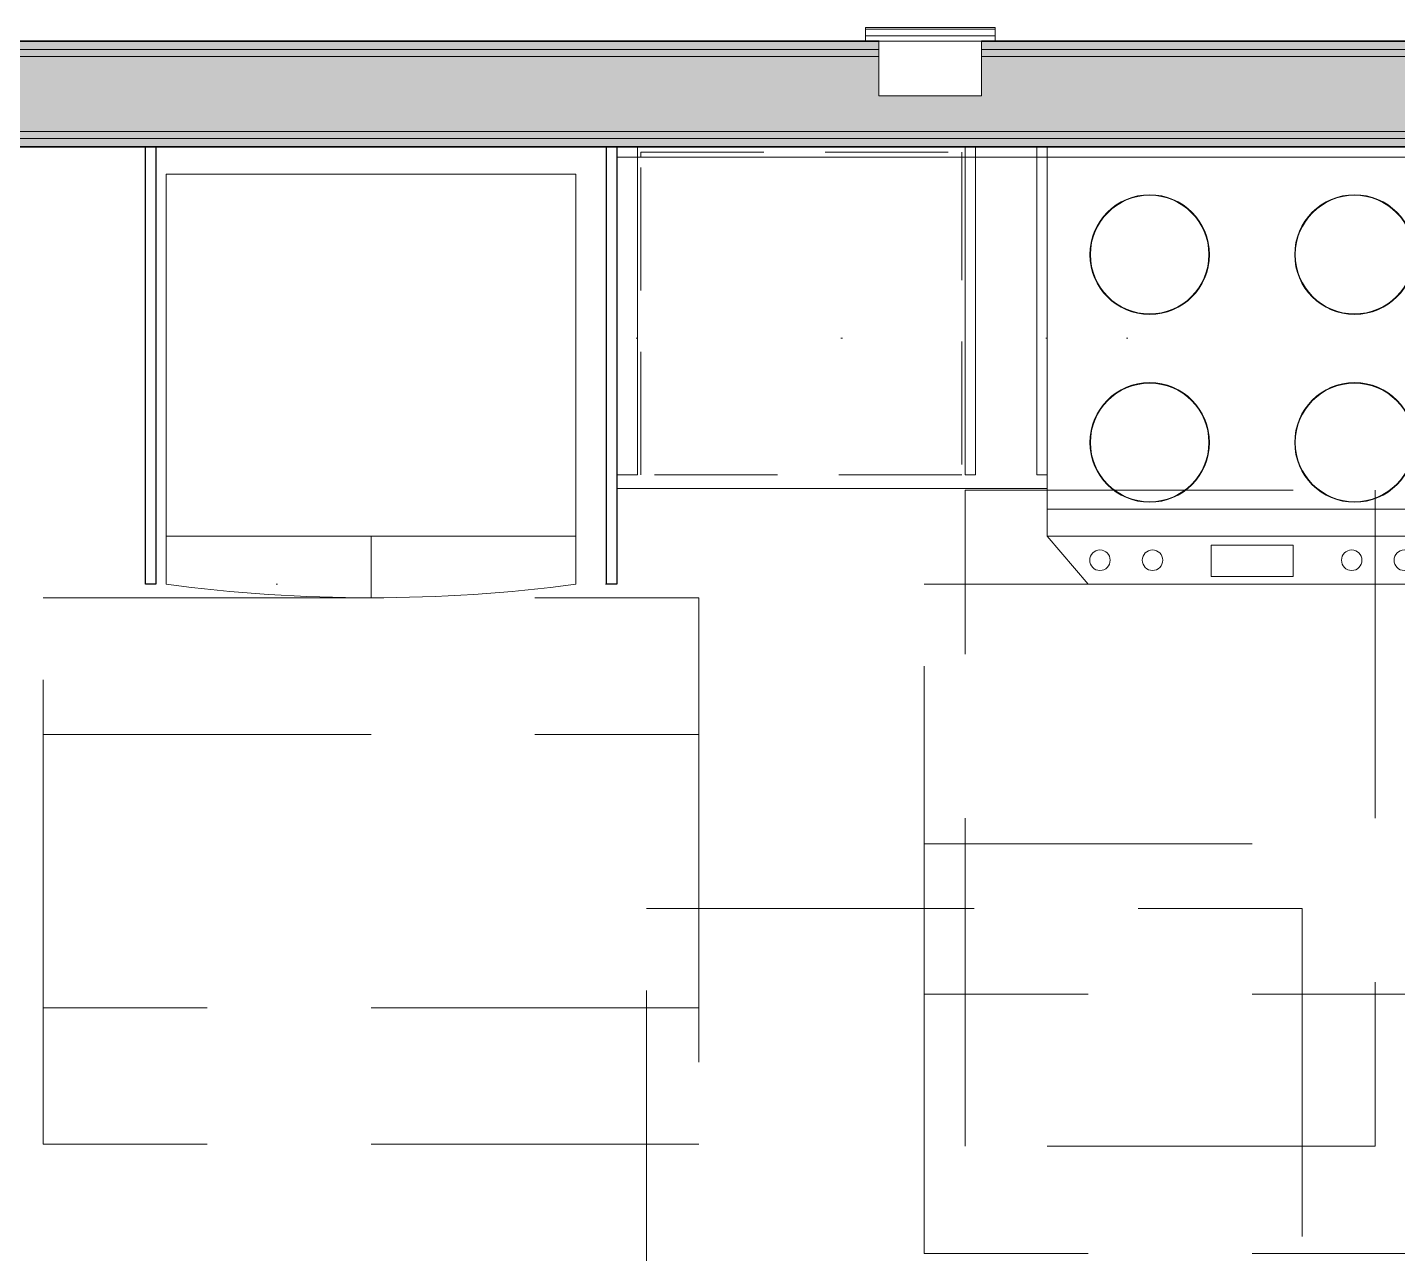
# Model space of a CAD drawing. Header units: inches. Extents: x 6 to 8416, y -388 to 6104.
# Drawn here: x 6832.6 to 6932.9, y 1418.4 to 1508.2 of the extents above; entities that cross this region are included whole.
import ezdxf

# ---------------------------------------------------------------- set-up
doc = ezdxf.new("R2010")
doc.units = ezdxf.units.IN
doc.header["$MEASUREMENT"] = 0
for name, pattern in [('Dot 1_16_', [24, 0, -24]), ('Hidden 1_16_', [36, 24, -12]), ('Hidden 1_8_', [9, 6, -3]), ('Hidden 3_16_', [13.5, 9, -4.5])]:
    doc.linetypes.add(name, pattern=pattern)
for name, color, linetype, lineweight in [('A-GENM', 13, 'Continuous', 18), ('A-ROOM', 32, 'Continuous', 13), ('A-WALL', 113, 'Continuous', 25), ('A-WALL-PATT', 111, 'Continuous', 35), ('I-WALL', 2, 'Continuous', 25), ('Q-CASE', 31, 'Continuous', 18), ('Q-SPCQ', 91, 'Continuous', 18), ('Q-SPCQ-HDLN', 91, 'Hidden 3_16_', 9)]:
    doc.layers.add(name, color=color, linetype=linetype, lineweight=lineweight)

# ---------------------------------------------------------------- blocks, each defined once
blk = doc.blocks.new('GM KT - Type B_G7 - AM - Non-Recessed at Panel - 60-3_4_ Counter to Counter-V1229-LEVEL 3 - PLAN Copy 1 Copy 1')
at = {"layer": 'A-GENM', "lineweight": 9}
for p, q in [((-77.97, 0), (-77.97, -0.75)), ((-77.97, -0.75), (-77.97, 0)), ((-77.97, 0), (-46.47, 0)), ((-77.97, 0), (-77.97, -0.75)), ((-77.97, 0), (-77.97, -0.75)), ((-77.97, -0.75), (-77.97, -25)), ((-77.97, -25), (-77.97, -0.75)), ((-0.02, -0.75), (-77.97, -0.75)), ((-77.97, -0.75), (-0.78, -0.75)), ((-46.47, -0.75), (-46.47, 0)), ((-46.47, 0), (-46.47, -0.75)), ((-46.47, -25), (-46.47, -0.75)), ((-46.47, -0.75), (-46.47, -25)), ((-77.97, -25), (-46.47, -25)), ((-46.47, -25), (-77.97, -25))]:
    blk.add_line(p, q, dxfattribs=at)
blk = doc.blocks.new('CW - LW - Filler - Toe Kick - AM - 0 3_4_ W x 24_ D x H-V1231-LEVEL 3 - PLAN Copy 1 Copy 1')
at = {"layer": 'Q-CASE', "lineweight": 9}
for p, q in [((18.61, 0), (19.36, 0)), ((18.61, 0), (18.61, -0.75)), ((18.61, -0.75), (18.61, 0)), ((18.61, 0), (19.36, 0)), ((19.36, 0), (18.61, 0)), ((18.61, -0.75), (18.61, -24)), ((18.61, -24), (18.61, -0.75)), ((19.36, 0), (19.36, -0.75)), ((19.36, -0.75), (19.36, 0)), ((19.36, -0.75), (19.36, -24)), ((19.36, -24), (19.36, -0.75)), ((18.61, -24), (19.36, -24)), ((19.36, -24), (18.61, -24)), ((18.61, -24), (19.36, -24)), ((18.61, -24), (19.36, -24))]:
    blk.add_line(p, q, dxfattribs=at)
blk = doc.blocks.new('CW - LW - Filler - AM - 0 3_4_ W x 32_ D x H-2223674-LEVEL 3 - PLAN Copy 1 Copy 1')
at = {"layer": 'Q-CASE', "lineweight": 9}
for p, q in [((18.61, 0), (18.61, -32)), ((19.36, 0), (18.61, 0)), ((18.61, 0), (18.61, -32)), ((19.36, 0), (18.61, 0)), ((18.61, -32), (18.61, 0)), ((18.61, 0), (19.36, 0)), ((19.36, -0.75), (19.36, 0)), ((19.36, -32), (19.36, 0)), ((19.36, 0), (19.36, -0.75)), ((19.36, -24), (19.36, -0.75)), ((19.36, -0.75), (19.36, -24)), ((19.36, -25), (19.36, -24)), ((19.36, -24), (19.36, -25)), ((19.36, -32), (19.36, -25)), ((19.36, -25), (19.36, -32)), ((19.36, -32), (18.61, -32)), ((18.61, -32), (19.36, -32)), ((19.36, -32), (18.61, -32)), ((18.61, -32), (19.36, -32))]:
    blk.add_line(p, q, dxfattribs=at)
at = {"layer": 'Q-CASE', "lineweight": 25}
for p, q in [((18.61, -32), (18.61, 0)), ((18.61, 0), (19.36, 0)), ((19.36, 0), (19.36, -32)), ((19.36, -32), (18.61, -32))]:
    blk.add_line(p, q, dxfattribs=at)
blk = doc.blocks.new('CW - UP - Double Doors - AM - 33_ W x 32_ D x H-2223676-LEVEL 3 - PLAN Copy 1 Copy 1')
at = {"layer": 'Q-CASE', "linetype": 'Dot 1_16_', "lineweight": 9}
for p, q in [((-14.26, 0), (18.74, 0)), ((18.74, -32), (-14.26, -32))]:
    blk.add_line(p, q, dxfattribs=at)
blk = doc.blocks.new('CW - UP - Double Doors - AM - 30_ W x 14_ D x H-2223684-LEVEL 3 - PLAN Copy 1 Copy 1')
at = {"layer": 'Q-CASE', "linetype": 'Dot 1_16_', "lineweight": 9}
for p, q in [((-11.26, 0), (18.74, 0)), ((18.74, -14), (-11.26, -14))]:
    blk.add_line(p, q, dxfattribs=at)
blk = doc.blocks.new('CW - UP - Filler - AM - 1 1_2_ W x 14_ D x H-2223693-LEVEL 3 - PLAN Copy 1 Copy 1')
at = {"layer": 'Q-CASE', "linetype": 'Dot 1_16_', "lineweight": 9}
for p, q in [((17.49, 0), (18.99, 0)), ((18.99, -14), (17.49, -14))]:
    blk.add_line(p, q, dxfattribs=at)
blk = doc.blocks.new('z Nested-Refrigerator-French Door-AM - z Nested-Refrigerator-French Door-AM-17862082-LEVEL 3 - PLAN Copy 1 Copy 1')
at = {"layer": 'Q-SPCQ'}
for p, q in [((-14.8125, 0), (-14.8125, -30)), ((15.1875, 0), (-14.8125, 0)), ((15.1875, -30), (15.1875, 0)), ((-14.8125, -26.5), (15.1875, -26.5)), ((0.1875, -26.5), (0.1875, -31))]:
    blk.add_line(p, q, dxfattribs=at)
for start, end in [(262.37185, 270), (270, 277.62815)]:
    blk.add_arc((0.1875, 82), 113, start, end, dxfattribs=at)
blk = doc.blocks.new('z Nested-Clearance-Rectangle-AM - Clearance-1978794-LEVEL 3 - PLAN Copy 1 Copy 1')
at = {"layer": 'A-GENM', "linetype": 'Hidden 1_16_', "lineweight": 9}
for p, q in [((-15, -48), (-15, 0)), ((-15, 0), (15, 0)), ((15, 0), (15, -48)), ((15, -48), (-15, -48))]:
    blk.add_line(p, q, dxfattribs=at)
blk = doc.blocks.new('CW - LW - Filler - AM - 0 3_4_ W x 32_ D x H-V645-LEVEL 3 - PLAN Copy 1 Copy 1')
at = {"layer": 'Q-CASE', "lineweight": 9}
for p, q in [((18.61, 0), (18.61, -32)), ((18.61, 0), (18.61, -32)), ((19.36, 0), (18.61, 0)), ((18.61, -32), (18.61, 0)), ((19.36, -32), (19.36, 0)), ((19.36, -32), (19.36, 0)), ((19.36, 0), (19.36, -32)), ((19.36, -32), (18.61, -32)), ((18.61, -32), (19.36, -32)), ((19.36, -32), (18.61, -32)), ((18.61, -32), (19.36, -32))]:
    blk.add_line(p, q, dxfattribs=at)
at = {"layer": 'Q-CASE', "lineweight": 25}
for p, q in [((18.61, -32), (18.61, 0)), ((18.61, 0), (19.36, 0)), ((19.36, 0), (19.36, -32)), ((19.36, -32), (18.61, -32))]:
    blk.add_line(p, q, dxfattribs=at)
blk = doc.blocks.new('CW - UP - Single Door - AM - 15_ W x 14_ D x H-5099647-LEVEL 3 - PLAN Copy 1 Copy 1')
at = {"layer": 'Q-CASE', "linetype": 'Dot 1_16_', "lineweight": 9}
for p, q in [((3.74, 0), (18.74, 0)), ((18.74, -14), (3.74, -14))]:
    blk.add_line(p, q, dxfattribs=at)
blk = doc.blocks.new('z Nested-Range - z Nested-Range-V1234-LEVEL 3 - PLAN Copy 1 Copy 1')
at = {"layer": 'Q-SPCQ'}
for p, q in [((-15, 0), (-15, -0.75)), ((-15, -0.75), (-15, 0)), ((-15, 0), (14.94, 0)), ((14.94, 0), (-15, 0)), ((-15, 0), (-15, -0.75)), ((-15, -0.75), (-15, 0)), ((-15, 0), (14.94, 0)), ((-15, -0.75), (-15, -28.5)), ((-15, -24), (-15, -0.75)), ((-15, -0.75), (-15, -24)), ((-15, -24), (-15, -0.75)), ((15, -0.75), (15, 0)), ((15, -0.09), (15, -0.75)), ((15, -0.75), (15, -0.09)), ((15, -0.09), (15, -0.75)), ((15, -28.5), (15, -0.75)), ((15, -0.75), (15, -24)), ((15, -24), (15, -0.75)), ((15, -0.75), (15, -21)), ((15, -21), (15, -24)), ((-15, -25), (-15, -24)), ((-15, -24), (-15, -25)), ((-15, -25), (-15, -24)), ((15, -24), (15, -25)), ((15, -25), (15, -24)), ((15, -24), (15, -25)), ((-15, -28.5), (-15, -25)), ((-15, -25), (-15, -26.5)), ((-15, -26.5), (-15, -25)), ((15, -25), (15, -28.5)), ((15, -26.5), (15, -25)), ((15, -25), (15, -26.5)), ((-15, -26.5), (15, -26.5)), ((15, -26.5), (-15, -26.5)), ((15, -28.5), (-15, -28.5)), ((-15, -28.5), (15, -28.5)), ((-15, -28.5), (-12, -32)), ((-12, -32), (-15, -28.5)), ((-15, -28.5), (15, -28.5)), ((15, -28.5), (-15, -28.5)), ((12, -32), (15, -28.5)), ((15, -28.5), (12, -32)), ((-12, -32), (12, -32))]:
    blk.add_line(p, q, dxfattribs=at)
at = {"layer": 'Q-SPCQ', "lineweight": 9}
for p, q in [((-3, -29.14), (-3, -31.43)), ((3, -29.14), (-3, -29.14)), ((3, -31.43), (3, -29.14)), ((-3, -31.43), (3, -31.43))]:
    blk.add_line(p, q, dxfattribs=at)
for centre in [(-11.14, -30.25), (-7.29, -30.25), (7.29, -30.25), (11.14, -30.25)]:
    blk.add_circle(centre, 0.75, dxfattribs=at)
for centre, radius, start, end in [((-7.5, -7.88), 4.38, 360, 180), ((-7.5, -7.88), 4.37, 0, 180), ((-7.5, -7.88), 4.34, 0, 180), ((-7.5, -7.88), 4.34, 0, 180), ((7.5, -7.88), 4.38, 360, 180), ((7.5, -7.88), 4.37, 0, 180), ((7.5, -7.88), 4.34, 0, 180), ((7.5, -7.88), 4.34, 0, 180), ((-7.5, -7.88), 4.38, 180, 360), ((-7.5, -7.88), 4.37, 180, 360), ((-7.5, -7.88), 4.34, 180, 360), ((-7.5, -7.88), 4.34, 180, 360), ((7.5, -7.88), 4.38, 180, 360), ((7.5, -7.88), 4.37, 180, 360), ((7.5, -7.88), 4.34, 180, 360), ((7.5, -7.88), 4.34, 180, 360), ((-7.5, -21.63), 4.38, 360, 180), ((-7.5, -21.63), 4.37, 0, 180), ((-7.5, -21.63), 4.34, 0, 180), ((-7.5, -21.63), 4.34, 0, 180), ((7.5, -21.63), 4.38, 360, 180), ((7.5, -21.63), 4.37, 0, 180), ((7.5, -21.63), 4.34, 0, 180), ((7.5, -21.63), 4.34, 0, 180), ((-7.5, -21.63), 4.38, 180, 360), ((-7.5, -21.63), 4.37, 180, 360), ((-7.5, -21.63), 4.34, 180, 360), ((-7.5, -21.63), 4.34, 180, 360), ((7.5, -21.63), 4.38, 180, 360), ((7.5, -21.63), 4.37, 180, 360), ((7.5, -21.63), 4.34, 180, 360), ((7.5, -21.63), 4.34, 180, 360)]:
    blk.add_arc(centre, radius, start, end, dxfattribs=at)
blk = doc.blocks.new('z Nested-Clearance-Plumbing-AM - Clearance-2223332-LEVEL 3 - PLAN Copy 1 Copy 1')
at = {"layer": 'A-GENM', "linetype": 'Hidden 1_16_', "lineweight": 9}
for p, q in [((-15, -48), (-15, 0)), ((-15, 0), (15, 0)), ((15, 0), (15, -48)), ((15, -48), (-15, -48))]:
    blk.add_line(p, q, dxfattribs=at)
blk = doc.blocks.new('CW - UP - Single Door - AM - 15_ W x 14_ D x H-5099638-LEVEL 3 - PLAN Copy 1 Copy 1')
at = {"layer": 'Q-CASE', "linetype": 'Dot 1_16_', "lineweight": 9}
for p, q in [((3.74, 0), (18.74, 0)), ((18.74, -14), (3.74, -14))]:
    blk.add_line(p, q, dxfattribs=at)
blk = doc.blocks.new('CW - LW - Filler - Toe Kick - AM - 1 1_2_ W x 24_ D x H-V1256-LEVEL 3 - PLAN Copy 1 Copy 1')
at = {"layer": 'Q-CASE', "lineweight": 9}
for p, q in [((18.24, 0), (18.24, -0.75)), ((18.24, -0.75), (18.24, 0)), ((18.24, 0), (19.74, 0)), ((19.74, 0), (18.24, 0)), ((18.24, 0), (19.74, 0)), ((18.24, -0.75), (18.24, -24)), ((18.24, -24), (18.24, -0.75)), ((19.74, 0), (19.74, -0.75)), ((19.74, -0.75), (19.74, 0)), ((19.74, -0.75), (19.74, -24)), ((19.74, -24), (19.74, -0.75)), ((18.24, -24), (19.74, -24)), ((19.74, -24), (18.24, -24)), ((18.24, -24), (19.74, -24)), ((18.24, -24), (19.74, -24))]:
    blk.add_line(p, q, dxfattribs=at)
blk = doc.blocks.new('CW - LW - Filler - Toe Kick - AM - 0 3_4_ W x 24_ D x H-V1257-LEVEL 3 - PLAN Copy 1 Copy 1')
at = {"layer": 'Q-CASE', "lineweight": 9}
for p, q in [((18.61, 0), (19.36, 0)), ((18.61, 0), (18.61, -0.75)), ((18.61, -0.75), (18.61, 0)), ((18.61, 0), (19.36, 0)), ((19.36, 0), (18.61, 0)), ((18.61, -0.75), (18.61, -24)), ((18.61, -24), (18.61, -0.75)), ((19.36, 0), (19.36, -0.75)), ((19.36, -0.75), (19.36, 0)), ((19.36, -0.75), (19.36, -24)), ((19.36, -24), (19.36, -0.75)), ((18.61, -24), (19.36, -24)), ((19.36, -24), (18.61, -24)), ((18.61, -24), (19.36, -24)), ((18.61, -24), (19.36, -24))]:
    blk.add_line(p, q, dxfattribs=at)
blk = doc.blocks.new('z Nested-Dishwasher-AM - DW-V1200-LEVEL 3 - PLAN Copy 1 Copy 1')
at = {"layer": 'Q-SPCQ-HDLN'}
for p, q in [((-11.75, -0.625), (-11.75, -0.25)), ((-11.75, -0.25), (11.75, -0.25)), ((-11.75, -23.875), (-11.75, -0.625)), ((11.75, -0.25), (11.75, -0.625)), ((11.75, -0.625), (11.75, -23.875)), ((11.75, -23.875), (-11.75, -23.875))]:
    blk.add_line(p, q, dxfattribs=at)
blk = doc.blocks.new('SE Fire Extinguisher Cabinet-Semi Recessed-WH-AM - 9 1_2 x 5 x 24_-19824897-LEVEL 3 - PLAN Copy 1 Copy 1')
at = {"layer": 'Q-SPCQ'}
for p, q in [((-9.07, 3.88), (-9.07, 4.87)), ((-9.07, 4.87), (0.43, 4.87)), ((-9.07, 3.88), (-9.07, 4.75)), ((-9.07, 4.75), (0.43, 4.75)), ((-9.07, 4.25), (0.43, 4.25)), ((0.43, 4.87), (0.43, 3.88)), ((0.43, 4.75), (0.43, 3.88)), ((0.43, 3.88), (-9.07, 3.88)), ((-0.57, 3.88), (-8.07, 3.88)), ((-8.07, 3.88), (-8.07, -0.13)), ((-0.57, -0.13), (-0.57, 3.88)), ((-8.07, -0.13), (-0.57, -0.13))]:
    blk.add_line(p, q, dxfattribs=at)

msp = doc.modelspace()

# ---------------------------------------------------------------- hatches: boundary and pattern name
at = {"layer": 'A-WALL-PATT'}
h = msp.add_hatch(color=10, dxfattribs=at)
h.paths.add_polyline_path([(6940.44803685, 1506.56077679), (6953.66533733, 1506.56077679), (6953.66533733, 1507.18577679), (6902.41533733, 1507.18577679), (6902.41533733, 1506.56077679), (6906.70553685, 1506.56077679)])
h.paths.add_polyline_path([(6894.91533733, 1506.56077679), (6894.91533733, 1507.18577679), (6813.41533733, 1507.18577679), (6813.41533733, 1506.56077679), (6839.22053685, 1506.56077679)])
h.paths.add_polyline_path([(6769.04033733, 1506.56077679), (6777.41533733, 1506.56077679), (6777.41533733, 1507.18577679), (6769.04033733, 1507.18577679)])
h = msp.add_hatch(color=10, dxfattribs=at)
h.paths.add_polyline_path([(6953.66533733, 1500.06077679), (6953.66533733, 1500.56077679), (6813.41533733, 1500.56077679), (6813.41533733, 1500.06077679), (6940.44803685, 1500.06077679)])
h.paths.add_polyline_path([(6777.41533733, 1500.06077679), (6777.41533733, 1500.56077679), (6769.04033733, 1500.56077679), (6769.04033733, 1500.06077679), (6771.73553685, 1500.06077679)])
at = {"layer": 'A-WALL-PATT', "lineweight": 25}
h = msp.add_hatch(color=10, dxfattribs=at)
h.paths.add_polyline_path([(6906.70553685, 1499.43577679), (6953.66533733, 1499.43577679), (6953.66533733, 1500.06077679), (6813.41533733, 1500.06077679), (6813.41533733, 1499.43577679), (6839.22053685, 1499.43577679)])
h.paths.add_polyline_path([(6777.41533733, 1499.43577679), (6777.41533733, 1500.06077679), (6769.04033733, 1500.06077679), (6769.04033733, 1499.43577679), (6771.73553685, 1499.43577679)])
at = {"layer": 'I-WALL'}
h = msp.add_hatch(color=10, dxfattribs=at)
h.paths.add_polyline_path([(6953.66533733, 1506.06077679), (6953.66533733, 1506.56077679), (6902.41533733, 1506.56077679), (6902.41533733, 1506.06077679), (6940.44803685, 1506.06077679)])
h.paths.add_polyline_path([(6894.91533733, 1506.06077679), (6894.91533733, 1506.56077679), (6813.41533733, 1506.56077679), (6813.41533733, 1506.06077679), (6839.22053685, 1506.06077679)])
h.paths.add_polyline_path([(6769.04033733, 1506.06077679), (6777.41533733, 1506.06077679), (6777.41533733, 1506.56077679), (6769.04033733, 1506.56077679)])
h = msp.add_hatch(color=10, dxfattribs=at)
h.paths.add_polyline_path([(6953.66533733, 1500.56077679), (6953.66533733, 1506.06077679), (6902.41533733, 1506.06077679), (6902.41533733, 1503.18577679), (6894.91533733, 1503.18577679), (6894.91533733, 1506.06077679), (6813.41533733, 1506.06077679), (6813.41533733, 1500.56077679), (6940.44803685, 1500.56077679)])
h.paths.add_polyline_path([(6771.73553685, 1500.56077679), (6777.41533733, 1500.56077679), (6777.41533733, 1506.06077679), (6769.04033733, 1506.06077679), (6769.04033733, 1500.56077679)])

# ---------------------------------------------------------------- linework, layer by layer
at = {"layer": 'A-ROOM', "lineweight": 9, "flags": 128}
msp.add_lwpolyline([(5517.16533733, 950.68577679), (5517.16533733, 1329.68577679), (5517.16533733, 1374.56077679), (5517.16533733, 1507.18577679), (5612.29033733, 1507.18577679), (6058.16533733, 1507.18577679), (6133.29033733, 1507.18577679), (6196.26633733, 1507.18577679), (6208.31433733, 1507.18577679), (6287.04033733, 1507.18577679), (6553.41533733, 1507.18577679), (6623.91533733, 1507.18577679), (6684.85253134, 1507.18577679), (6691.72814332, 1507.18577679), (6769.04033733, 1507.18577679), (6953.66533733, 1507.18577679), (7039.41533733, 1507.18577679), (7109.91533733, 1507.18577679), (7146.66533733, 1507.18577679), (7492.29033733, 1507.18577679)], dxfattribs=at)
msp.add_lwpolyline([(7101.16533733, 1214.81077679), (7101.16533733, 1342.68577679), (7101.16533733, 1482.68577679), (7036.41533733, 1482.68577679), (7036.41533733, 1499.93577679), (6953.66533733, 1499.93577679), (6953.66533733, 1499.43577679), (6769.04033733, 1499.43577679), (6691.66533733, 1499.43577679), (6691.66533733, 1465.43577679), (6684.91533733, 1465.43577679), (6684.91533733, 1499.43577679), (6626.91533733, 1499.43577679), (6626.91533733, 1485.68577679), (6624.91533733, 1485.68577679), (6624.91533733, 1214.81077679)], close=True, dxfattribs=at)
at = {"layer": 'A-WALL', "lineweight": 9}
for p, q in [((6894.91533733, 1506.56077679), (6813.41533733, 1506.56077679)), ((6894.91533733, 1506.06077679), (6813.41533733, 1506.06077679)), ((6902.41533733, 1506.56077679), (7586.79033733, 1506.56077679)), ((7037.66533733, 1506.06077679), (6902.41533733, 1506.06077679)), ((7037.66533733, 1500.56077679), (6813.41533733, 1500.56077679)), ((6953.66533733, 1500.06077679), (6813.41533733, 1500.06077679))]:
    msp.add_line(p, q, dxfattribs=at)
at = {"layer": 'I-WALL', "lineweight": 35}
for p, q in [((6894.91533733, 1507.18577679), (6813.41533733, 1507.18577679)), ((7037.04033733, 1507.18577679), (6902.41533733, 1507.18577679)), ((6813.41533733, 1499.43577679), (6958.41533733, 1499.43577679))]:
    msp.add_line(p, q, dxfattribs=at)

# ---------------------------------------------------------------- block references
at = {"layer": 'A-GENM', "linetype": 'Hidden 1_8_', "lineweight": 9}
msp.add_blockref('GM KT - Type B_G7 - AM - Non-Recessed at Panel - 60-3_4_ Counter to Counter-V1229-LEVEL 3 - PLAN Copy 1 Copy 1', (6953.69658733, 1499.43577679), dxfattribs=at)
at = {"layer": 'A-GENM', "linetype": 'Hidden 1_16_', "lineweight": 9}
msp.add_blockref('z Nested-Clearance-Rectangle-AM - Clearance-1978794-LEVEL 3 - PLAN Copy 1 Copy 1', (6916.22783733, 1474.31077679), dxfattribs=at)
for name, p, rotation in [('z Nested-Clearance-Rectangle-AM - Clearance-1978794-LEVEL 3 - PLAN Copy 1 Copy 1', (6898.22783733, 1452.43577679), 89.99999999999933), ('z Nested-Clearance-Rectangle-AM - Clearance-1978794-LEVEL 3 - PLAN Copy 1 Copy 1', (6833.72783733, 1451.43577679), 89.99999999999933), ('z Nested-Clearance-Rectangle-AM - Clearance-1978794-LEVEL 3 - PLAN Copy 1 Copy 1', (6833.72783733, 1441.43577679), 89.99999999999933), ('z Nested-Clearance-Rectangle-AM - Clearance-1978794-LEVEL 3 - PLAN Copy 1 Copy 1', (6898.22783733, 1433.43577679), 89.99999999999933), ('z Nested-Clearance-Plumbing-AM - Clearance-2223332-LEVEL 3 - PLAN Copy 1 Copy 1', (6925.88408733, 1428.68577679), 269.9999999999987)]:
    msp.add_blockref(name, p, dxfattribs=dict(at, rotation=rotation))
at = {"layer": 'Q-CASE'}
for name, p in [('CW - LW - Filler - AM - 0 3_4_ W x 32_ D x H-V645-LEVEL 3 - PLAN Copy 1 Copy 1', (6822.61513241, 1499.43577679)), ('CW - UP - Double Doors - AM - 33_ W x 32_ D x H-2223676-LEVEL 3 - PLAN Copy 1 Copy 1', (6856.24013241, 1499.43577679)), ('CW - LW - Filler - AM - 0 3_4_ W x 32_ D x H-2223674-LEVEL 3 - PLAN Copy 1 Copy 1', (6856.36513241, 1499.43577679)), ('CW - UP - Filler - AM - 1 1_2_ W x 14_ D x H-2223693-LEVEL 3 - PLAN Copy 1 Copy 1', (6858.24013241, 1499.43577679)), ('CW - LW - Filler - Toe Kick - AM - 1 1_2_ W x 24_ D x H-V1256-LEVEL 3 - PLAN Copy 1 Copy 1', (6857.49013241, 1499.43577679)), ('CW - UP - Single Door - AM - 15_ W x 14_ D x H-5099638-LEVEL 3 - PLAN Copy 1 Copy 1', (6873.49013241, 1499.43577679)), ('CW - UP - Single Door - AM - 15_ W x 14_ D x H-5099647-LEVEL 3 - PLAN Copy 1 Copy 1', (6888.49013241, 1499.43577679)), ('CW - LW - Filler - Toe Kick - AM - 0 3_4_ W x 24_ D x H-V1231-LEVEL 3 - PLAN Copy 1 Copy 1', (6882.61513241, 1499.43577679)), ('CW - LW - Filler - Toe Kick - AM - 0 3_4_ W x 24_ D x H-V1257-LEVEL 3 - PLAN Copy 1 Copy 1', (6887.86513241, 1499.43577679)), ('CW - UP - Double Doors - AM - 30_ W x 14_ D x H-2223684-LEVEL 3 - PLAN Copy 1 Copy 1', (6918.49013241, 1499.43577679))]:
    msp.add_blockref(name, p, dxfattribs=at)
at = {"layer": 'Q-SPCQ'}
for name, p in [('SE Fire Extinguisher Cabinet-Semi Recessed-WH-AM - 9 1_2 x 5 x 24_-19824897-LEVEL 3 - PLAN Copy 1 Copy 1', (6902.9822048, 1503.31077679)), ('z Nested-Dishwasher-AM - DW-V1200-LEVEL 3 - PLAN Copy 1 Copy 1', (6889.22783733, 1499.31077679)), ('z Nested-Range - z Nested-Range-V1234-LEVEL 3 - PLAN Copy 1 Copy 1', (6922.22783733, 1499.43577679)), ('z Nested-Refrigerator-French Door-AM - z Nested-Refrigerator-French Door-AM-17862082-LEVEL 3 - PLAN Copy 1 Copy 1', (6857.54033733, 1497.43577679))]:
    msp.add_blockref(name, p, dxfattribs=at)

doc.saveas('drawing.dxf')
